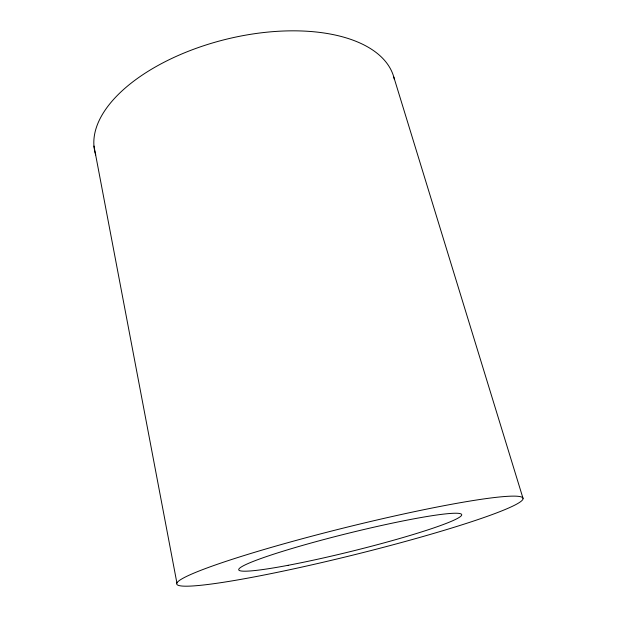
<?xml version="1.0" encoding="UTF-8"?>
<svg xmlns="http://www.w3.org/2000/svg" width="617" height="617" viewBox="0 0 617 617"><rect width="100%" height="100%" fill="white"/><g stroke="black" fill="none" stroke-linecap="round" stroke-linejoin="round"><path stroke-width="0.93" d="M393.762 76.948L523.039 498.389A178.313 14.26 -13.9 0 1 265.557 574.72A178.313 14.26 -13.9 0 1 261.184 550.349A178.313 14.26 -13.9 0 1 523.039 498.389M93.961 146.036L176.925 583.111M95.735 154.936A154.073 78.266 -13.9 0 1 224.411 39.704A154.073 78.266 -13.9 0 1 394.417 79.578M288.077 565.311A114.87 9.147 -13.9 0 0 461.47 515.504A114.87 9.147 -13.9 0 0 301.027 545.852A114.87 9.147 -13.9 0 0 288.077 565.311"/></g></svg>
